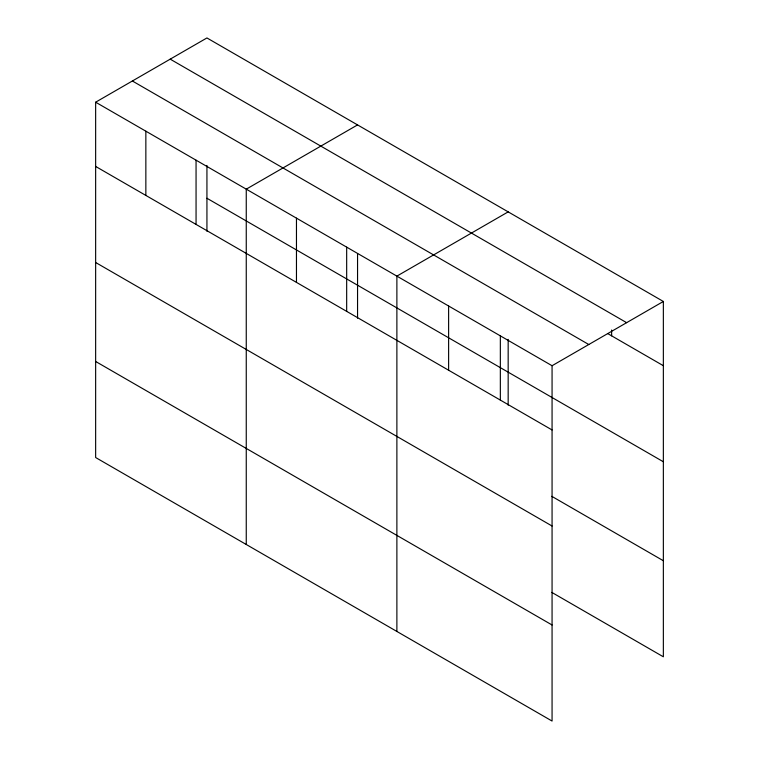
<?xml version="1.0" encoding="UTF-8"?>
<svg xmlns="http://www.w3.org/2000/svg" width="759" height="759" viewBox="0 0 759 759"><rect width="100%" height="100%" fill="white"/><g stroke="black" fill="none" stroke-linecap="round" stroke-linejoin="round"><path stroke-width="1.14" d="M95.643 102.199L552.068 365.724L552.068 721.05L95.643 457.535L95.643 102.199L206.932 37.95L663.357 301.465L663.357 656.801L551.784 592.381M357.555 124.912L246.258 189.162L246.258 544.497M508.169 211.875L396.881 276.124L396.881 631.45M552.068 365.724L663.357 301.465M170.206 59.155L626.63 322.67M607.57 333.495L663.357 365.705M132.37 80.995L588.794 344.52M206.932 198.251L663.357 461.766M95.643 166.439L552.068 429.955M551.784 496.32L663.357 560.74M95.643 262.5L552.068 526.015M95.643 361.474L552.068 624.989M611.631 330.004L611.631 335.839M508.169 339.368L508.169 405.164M500.342 335.858L500.342 400.097M448.616 305.991L448.616 370.231M357.555 253.582L357.555 318.201M346.673 247.14L346.673 311.38M296.465 218.146L296.465 282.386M206.932 165.443L206.932 231.239M196.059 160.177L196.059 224.417M145.851 131.193L145.851 195.424"/></g></svg>
